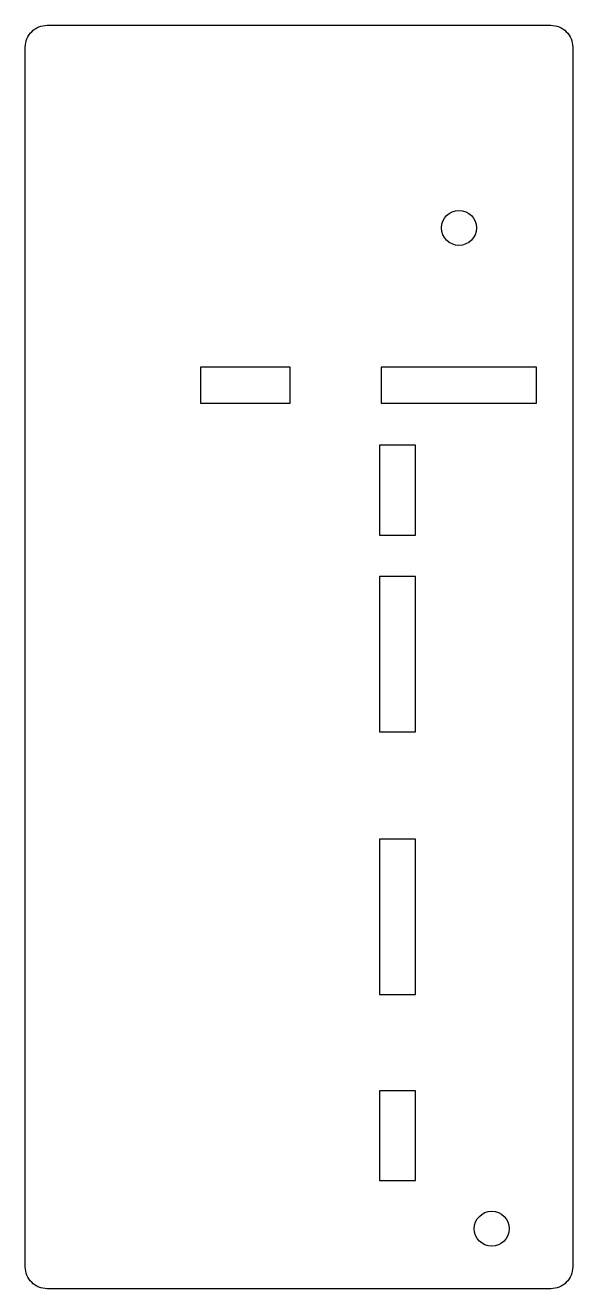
# Model space of a CAD drawing. Header units: millimetres. Extents: x -25 to 25, y -58 to 58.
import ezdxf

# ---------------------------------------------------------------- set-up
doc = ezdxf.new("R2010")
doc.units = ezdxf.units.MM
doc.layers.get('0').update_dxf_attribs({"linetype": 'CONTINUOUS'})

msp = doc.modelspace()

# ---------------------------------------------------------------- linework, layer by layer
msp.add_lwpolyline([(23, 57.75, -0.414214), (25, 55.75), (25, -55.75, -0.414214), (23, -57.75), (-23, -57.75, -0.414214), (-25, -55.75), (-25, 55.75, -0.414214), (-23, 57.75)], format="xyb", close=True)
for points in [[(-0.8, 23.2), (-0.8, 26.5), (-9, 26.5), (-9, 23.2)], [(21.7, 23.2), (21.7, 26.5), (7.5, 26.5), (7.5, 23.2)], [(10.65, 11.15), (10.65, 19.35), (7.35, 19.35), (7.35, 11.15)], [(10.65, -6.85), (10.65, 7.35), (7.35, 7.35), (7.35, -6.85)], [(10.65, -30.85), (10.65, -16.65), (7.35, -16.65), (7.35, -30.85)], [(10.65, -47.85), (10.65, -39.65), (7.35, -39.65), (7.35, -47.85)]]:
    msp.add_lwpolyline(points, close=True)
for centre in [(14.61, 39.23), (17.61, -52.27)]:
    msp.add_circle(centre, 1.6)

doc.saveas('drawing.dxf')
